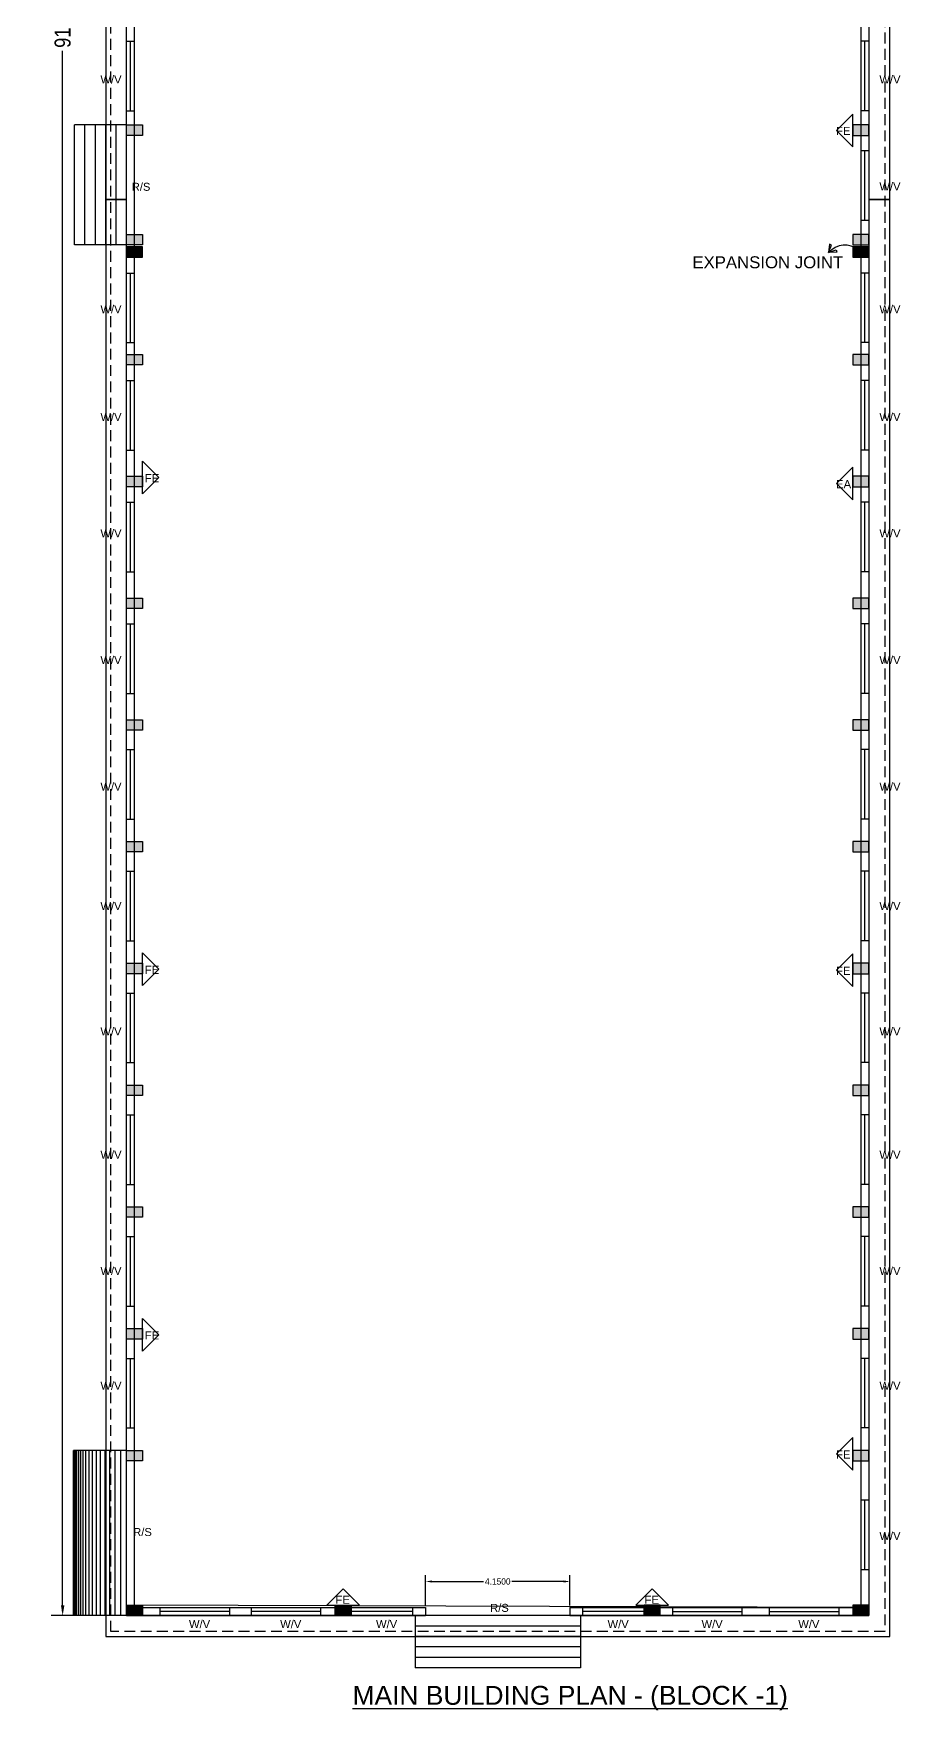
# Model space of a CAD drawing. Header units: metres. Extents: x 3177 to 3482, y -851 to -750.
# Drawn here: x 3177.24 to 3202.18, y -851.04 to -802.84 of the extents above; entities that cross this region are included whole.
import ezdxf

# ---------------------------------------------------------------- set-up
doc = ezdxf.new("R2010")
doc.units = ezdxf.units.M
doc.header["$LTSCALE"] = 1.25
doc.header["$MEASUREMENT"] = 0
doc.linetypes.add('AUDIT_I_220520063047-5', pattern=[0])
doc.linetypes.add('HIDDEN', pattern=[0.375, 0.25, -0.125])
doc.layers.get('Defpoints').update_dxf_attribs({"linetype": 'AUDIT_I_220520063047-5'})
doc.layers.add('BLK_1_COVERED_AREA', color=140, linetype='Continuous', plot=False)
for name, color, linetype in [('BLK_1_FLR_0_BLT_UP_AREA', 7, 'Continuous'), ('BLK_1_FLR_0_CARPET_AREA', 1, 'Continuous'), ('BLK_1_FLR_0_CHAJJA', 6, 'Continuous'), ('BLK_1_FLR_0_EXIT_WIDTH_DOOR', 2, 'Continuous'), ('BLK_1_FLR_0_REGULAR_ROOM_1', 117, 'Continuous'), ('BLK_1_FLR_0_ROOM_1_LIGHT_VENTILATION_1', 7, 'Continuous'), ('WORKSHOP_AREA', 7, 'Continuous')]:
    doc.layers.add(name, color=color, linetype=linetype)
doc.styles.add('ARIAL', font='arial.ttf', dxfattribs={"height": 9.5})
doc.styles.add('D', font='arial.ttf')
doc.styles.add('ROOM TEXT 10.5', font='swissc.ttf')
doc.dimstyles.new('plan outer', dxfattribs={"dimtxt": 0.46, "dimasz": 0.13, "dimexe": 0.18, "dimexo": 0.0625, "dimgap": 0.09, "dimtad": 0, "dimzin": 0, "dimdsep": 46, "dimtxsty": 'ROOM TEXT 10.5', "dimblk": 'A1', "dimcen": 0.09, "dimse1": 1, "dimse2": 1, "dimazin": 0, "dimtfac": 1, "dimtofl": 0, "dimtmove": 0, "dimatfit": 3, "dimfxl": 0, "dimtolj": 1, "dimtzin": 0, "dimarcsym": 0})
doc.dimstyles.get("Standard").update_dxf_attribs({"dimtxt": 0.18, "dimasz": 0.18, "dimexe": 0.18, "dimexo": 0.0625, "dimgap": 0.09, "dimtad": 0, "dimtih": 1, "dimtoh": 1, "dimdec": 4, "dimzin": 0, "dimdsep": 46, "dimtxsty": 'Standard', "dimcen": 0.09, "dimadec": 0, "dimazin": 0, "dimtfac": 1, "dimtdec": 4, "dimtofl": 0, "dimtmove": 0, "dimatfit": 3, "dimfxl": 0, "dimtolj": 1, "dimtzin": 0, "dimarcsym": 0})

# ---------------------------------------------------------------- blocks, each defined once
blk = doc.blocks.new('A1')
at = {"color": 8, "lineweight": -2}
blk.add_line((0, 2.52), (0, -2.52), dxfattribs=at)
blk.add_solid([(-2.27, 0.38), (-2.27, -0.38), (0, 0)], dxfattribs=at)
blk = doc.blocks.new('*D1')
at = {"color": 0, "lineweight": -2, "ltscale": 25}
for p, q in [((3178.083, -756.994), (3178.083, -801.841)), ((3178.083, -848.184), (3178.083, -803.337))]:
    blk.add_line(p, q, dxfattribs=at)
at = {"layer": 'Defpoints', "color": 0, "linetype": 'ByBlock', "lineweight": -2, "ltscale": 25}
for p in [(3177.245, -756.864), (3178.083, -756.864), (3177.245, -848.314)]:
    blk.add_point(p, dxfattribs=at)
at = {"color": 0, "linetype": 'ByBlock', "lineweight": -2, "ltscale": 25, "xscale": 0.13, "yscale": 0.13, "zscale": 0.13}
for p, rotation in [((3178.083, -756.864), 90), ((3178.083, -848.314), 270)]:
    blk.add_blockref('A1', p, dxfattribs=dict(at, rotation=rotation))
at = {"color": 0, "linetype": 'ByBlock', "ltscale": 25, "insert": (3178.083, -802.589), "char_height": 0.46, "attachment_point": 5, "rotation": 90, "style": 'ROOM TEXT 10.5'}
blk.add_mtext('\\A1;91.45', dxfattribs=at)
blk = doc.blocks.new('*D56')
at = {"layer": 'BLK_1_FLR_0_EXIT_WIDTH_DOOR', "color": 0, "lineweight": -2}
for p, q in [((3188.524, -848.021), (3188.524, -847.154)), ((3188.704, -847.334), (3190.19, -847.334)), ((3192.494, -847.334), (3191.008, -847.334)), ((3192.674, -848.021), (3192.674, -847.154))]:
    blk.add_line(p, q, dxfattribs=at)
for points in [[(3188.704, -847.304), (3188.704, -847.364), (3188.524, -847.334)], [(3192.494, -847.304), (3192.494, -847.364), (3192.674, -847.334)]]:
    blk.add_solid(points, dxfattribs=at)
at = {"layer": 'Defpoints', "color": 0, "lineweight": -2}
for p in [(3192.674, -847.334), (3188.524, -848.084), (3192.674, -848.084)]:
    blk.add_point(p, dxfattribs=at)
at = {"layer": 'BLK_1_FLR_0_EXIT_WIDTH_DOOR', "color": 0, "insert": (3190.599, -847.334), "char_height": 0.18, "attachment_point": 5}
blk.add_mtext('\\A1;4.1500', dxfattribs=at)

msp = doc.modelspace()

# ---------------------------------------------------------------- hatches: boundary and pattern name
at = {"linetype": 'ByBlock', "ltscale": 25}
h = msp.add_hatch(color=0, dxfattribs=at)
h.dxf.hatch_style = 1
h.paths.add_polyline_path([(3195.274, -757.16394), (3194.814, -757.16394), (3194.814, -756.86394), (3195.274, -756.86394)])
h.paths.add_polyline_path([(3185.924, -757.16394), (3186.384, -757.16394), (3186.384, -756.86394), (3185.924, -756.86394)])
h.paths.add_polyline_path([(3195.274, -848.01394), (3194.814, -848.01394), (3194.814, -848.31394), (3195.274, -848.31394)])
h.paths.add_polyline_path([(3185.924, -848.01394), (3186.384, -848.01394), (3186.384, -848.31394), (3185.924, -848.31394)])
h.paths.add_polyline_path([(3201.274, -843.56394), (3200.814, -843.56394), (3200.814, -843.86394), (3201.274, -843.86394)])
h.paths.add_polyline_path([(3179.924, -843.56394), (3180.384, -843.56394), (3180.384, -843.86394), (3179.924, -843.86394)])
h.paths.add_polyline_path([(3201.274, -840.06394), (3200.814, -840.06394), (3200.814, -840.36394), (3201.274, -840.36394)])
h.paths.add_polyline_path([(3179.924, -840.06394), (3180.384, -840.06394), (3180.384, -840.36394), (3179.924, -840.36394)])
h.paths.add_polyline_path([(3201.274, -836.56394), (3200.814, -836.56394), (3200.814, -836.86394), (3201.274, -836.86394)])
h.paths.add_polyline_path([(3179.924, -836.56394), (3180.384, -836.56394), (3180.384, -836.86394), (3179.924, -836.86394)])
h.paths.add_polyline_path([(3201.274, -833.06394), (3200.814, -833.06394), (3200.814, -833.36394), (3201.274, -833.36394)])
h.paths.add_polyline_path([(3179.924, -833.06394), (3180.384, -833.06394), (3180.384, -833.36394), (3179.924, -833.36394)])
h.paths.add_polyline_path([(3201.274, -829.56394), (3200.814, -829.56394), (3200.814, -829.86394), (3201.274, -829.86394)])
h.paths.add_polyline_path([(3179.924, -829.56394), (3180.384, -829.56394), (3180.384, -829.86394), (3179.924, -829.86394)])
h.paths.add_polyline_path([(3201.274, -826.06394), (3200.814, -826.06394), (3200.814, -826.36394), (3201.274, -826.36394)])
h.paths.add_polyline_path([(3179.924, -826.06394), (3180.384, -826.06394), (3180.384, -826.36394), (3179.924, -826.36394)])
h.paths.add_polyline_path([(3201.274, -822.56394), (3200.814, -822.56394), (3200.814, -822.86394), (3201.274, -822.86394)])
h.paths.add_polyline_path([(3179.924, -822.56394), (3180.384, -822.56394), (3180.384, -822.86394), (3179.924, -822.86394)])
h.paths.add_polyline_path([(3201.274, -848.01394), (3200.814, -848.01394), (3200.814, -848.31394), (3201.274, -848.31394)])
h.paths.add_polyline_path([(3179.924, -848.01394), (3180.384, -848.01394), (3180.384, -848.31394), (3179.924, -848.31394)])
h.paths.add_polyline_path([(3201.274, -819.06394), (3200.814, -819.06394), (3200.814, -819.36394), (3201.274, -819.36394)])
h.paths.add_polyline_path([(3179.924, -819.06394), (3180.384, -819.06394), (3180.384, -819.36394), (3179.924, -819.36394)])
h.paths.add_polyline_path([(3201.274, -815.56394), (3200.814, -815.56394), (3200.814, -815.86394), (3201.274, -815.86394)])
h.paths.add_polyline_path([(3179.924, -815.56394), (3180.384, -815.56394), (3180.384, -815.86394), (3179.924, -815.86394)])
h.paths.add_polyline_path([(3201.274, -812.06394), (3200.814, -812.06394), (3200.814, -812.36394), (3201.274, -812.36394)])
h.paths.add_polyline_path([(3179.924, -812.06394), (3180.384, -812.06394), (3180.384, -812.36394), (3179.924, -812.36394)])
h.paths.add_polyline_path([(3201.274, -808.61394), (3200.814, -808.61394), (3200.814, -808.91394), (3201.274, -808.91394)])
h.paths.add_polyline_path([(3179.924, -808.61394), (3180.384, -808.61394), (3180.384, -808.91394), (3179.924, -808.91394)])
h.paths.add_polyline_path([(3201.274, -805.46394), (3200.814, -805.46394), (3200.814, -805.76394), (3201.274, -805.76394)])
h.paths.add_polyline_path([(3179.924, -805.46394), (3180.384, -805.46394), (3180.384, -805.76394), (3179.924, -805.76394)])
h.paths.add_polyline_path([(3201.274, -802.31394), (3200.814, -802.31394), (3200.814, -802.61394), (3201.274, -802.61394)])
h.paths.add_polyline_path([(3179.924, -802.31394), (3180.384, -802.31394), (3180.384, -802.61394), (3179.924, -802.61394)])
h.paths.add_polyline_path([(3201.274, -799.16394), (3200.814, -799.16394), (3200.814, -799.46394), (3201.274, -799.46394)])
h.paths.add_polyline_path([(3179.924, -799.16394), (3180.384, -799.16394), (3180.384, -799.46394), (3179.924, -799.46394)])
h.paths.add_polyline_path([(3201.274, -796.01394), (3200.814, -796.01394), (3200.814, -796.31394), (3201.274, -796.31394)])
h.paths.add_polyline_path([(3179.924, -796.01394), (3180.384, -796.01394), (3180.384, -796.31394), (3179.924, -796.31394)])
h.paths.add_polyline_path([(3201.274, -792.86394), (3200.814, -792.86394), (3200.814, -793.16394), (3201.274, -793.16394)])
h.paths.add_polyline_path([(3179.924, -792.86394), (3180.384, -792.86394), (3180.384, -793.16394), (3179.924, -793.16394)])
h.paths.add_polyline_path([(3201.274, -789.71394), (3200.814, -789.71394), (3200.814, -790.01394), (3201.274, -790.01394)])
h.paths.add_polyline_path([(3179.924, -789.71394), (3180.384, -789.71394), (3180.384, -790.01394), (3179.924, -790.01394)])
h.paths.add_polyline_path([(3201.274, -786.86394), (3200.814, -786.86394), (3200.814, -786.56394), (3201.274, -786.56394)])
h.paths.add_polyline_path([(3179.924, -786.86394), (3180.384, -786.86394), (3180.384, -786.56394), (3179.924, -786.56394)])
h.paths.add_polyline_path([(3201.274, -783.71394), (3200.814, -783.71394), (3200.814, -783.41394), (3201.274, -783.41394)])
h.paths.add_polyline_path([(3179.924, -783.71394), (3180.384, -783.71394), (3180.384, -783.41394), (3179.924, -783.41394)])
h.paths.add_polyline_path([(3201.274, -780.56394), (3200.814, -780.56394), (3200.814, -780.26394), (3201.274, -780.26394)])
h.paths.add_polyline_path([(3179.924, -780.56394), (3180.384, -780.56394), (3180.384, -780.26394), (3179.924, -780.26394)])
h.paths.add_polyline_path([(3201.274, -777.41394), (3200.814, -777.41394), (3200.814, -777.11394), (3201.274, -777.11394)])
h.paths.add_polyline_path([(3179.924, -777.41394), (3180.384, -777.41394), (3180.384, -777.11394), (3179.924, -777.11394)])
h.paths.add_polyline_path([(3201.274, -774.26394), (3200.814, -774.26394), (3200.814, -773.96394), (3201.274, -773.96394)])
h.paths.add_polyline_path([(3179.924, -774.26394), (3180.384, -774.26394), (3180.384, -773.96394), (3179.924, -773.96394)])
h.paths.add_polyline_path([(3201.274, -771.11394), (3200.814, -771.11394), (3200.814, -770.81394), (3201.274, -770.81394)])
h.paths.add_polyline_path([(3179.924, -771.11394), (3180.384, -771.11394), (3180.384, -770.81394), (3179.924, -770.81394)])
h.paths.add_polyline_path([(3201.274, -767.96394), (3200.814, -767.96394), (3200.814, -767.66394), (3201.274, -767.66394)])
h.paths.add_polyline_path([(3179.924, -767.96394), (3180.384, -767.96394), (3180.384, -767.66394), (3179.924, -767.66394)])
h.paths.add_polyline_path([(3201.274, -764.81394), (3200.814, -764.81394), (3200.814, -764.51394), (3201.274, -764.51394)])
h.paths.add_polyline_path([(3179.924, -764.81394), (3180.384, -764.81394), (3180.384, -764.51394), (3179.924, -764.51394)])
h.paths.add_polyline_path([(3201.274, -761.66394), (3200.814, -761.66394), (3200.814, -761.36394), (3201.274, -761.36394)])
h.paths.add_polyline_path([(3179.924, -761.66394), (3180.384, -761.66394), (3180.384, -761.36394), (3179.924, -761.36394)])
h.paths.add_polyline_path([(3201.274, -757.16394), (3200.814, -757.16394), (3200.814, -756.86394), (3201.274, -756.86394)])
h.paths.add_polyline_path([(3179.924, -757.16394), (3180.384, -757.16394), (3180.384, -756.86394), (3179.924, -756.86394)])
h = msp.add_hatch(color=0, dxfattribs=at)
h.dxf.hatch_style = 1
h.paths.add_polyline_path([(3180.384, -808.96695), (3179.924, -808.96695), (3179.924, -809.26695), (3180.384, -809.26695)])
h = msp.add_hatch(color=0, dxfattribs=at)
h.dxf.hatch_style = 1
h.paths.add_polyline_path([(3201.274, -808.96695), (3200.814, -808.96695), (3200.814, -809.26695), (3201.274, -809.26695)])
h = msp.add_hatch(color=0, dxfattribs=at)
h.dxf.hatch_style = 1
h.paths.add_polyline_path([(3179.924, -848.01394), (3180.384, -848.01394), (3180.384, -848.31394), (3179.924, -848.31394)])
h = msp.add_hatch(color=0, dxfattribs=at)
h.dxf.hatch_style = 1
h.paths.add_polyline_path([(3185.924, -848.01394), (3186.384, -848.01394), (3186.384, -848.31394), (3185.924, -848.31394)])
h = msp.add_hatch(color=0, dxfattribs=at)
h.dxf.hatch_style = 1
h.paths.add_polyline_path([(3195.274, -848.01394), (3194.814, -848.01394), (3194.814, -848.31394), (3195.274, -848.31394)])
h = msp.add_hatch(color=0, dxfattribs=at)
h.dxf.hatch_style = 1
h.paths.add_polyline_path([(3201.274, -848.01394), (3200.814, -848.01394), (3200.814, -848.31394), (3201.274, -848.31394)])

# ---------------------------------------------------------------- linework, layer by layer
at = {"color": 0, "ltscale": 25}
for p, q in [((3201.274, -756.86394), (3201.274, -848.31394)), ((3201.044, -759.48894), (3201.044, -848.08394)), ((3179.924, -805.76394), (3179.924, -786.56394)), ((3180.154, -805.76394), (3180.154, -786.56394)), ((3179.924, -803.05965), (3180.154, -803.05965)), ((3180.039, -805.05965), (3180.039, -803.05965)), ((3201.274, -803.05965), (3201.044, -803.05965)), ((3201.159, -805.05965), (3201.159, -803.05965)), ((3179.924, -805.05965), (3180.154, -805.05965)), ((3200.34406, -805.62052), (3200.814, -805.15059)), ((3200.814, -806.09046), (3200.814, -805.15059)), ((3201.274, -805.05965), (3201.044, -805.05965)), ((3200.814, -806.09046), (3200.34406, -805.62052)), ((3201.274, -806.20965), (3201.044, -806.20965)), ((3201.159, -808.20965), (3201.159, -806.20965)), ((3201.274, -808.20965), (3201.044, -808.20965)), ((3179.924, -843.86394), (3179.924, -808.61394)), ((3180.154, -843.86394), (3180.154, -808.61394)), ((3179.924, -809.72118), (3180.154, -809.72118)), ((3180.039, -811.72118), (3180.039, -809.72118)), ((3201.274, -809.72118), (3201.044, -809.72118)), ((3201.159, -811.72118), (3201.159, -809.72118)), ((3179.924, -811.72118), (3180.154, -811.72118)), ((3201.274, -811.72118), (3201.044, -811.72118)), ((3179.924, -812.80965), (3180.154, -812.80965)), ((3180.039, -814.80965), (3180.039, -812.80965)), ((3201.274, -812.80965), (3201.044, -812.80965)), ((3201.159, -814.80965), (3201.159, -812.80965)), ((3179.924, -814.80965), (3180.154, -814.80965)), ((3180.384, -816.07276), (3180.384, -815.13289)), ((3180.85393, -815.60282), (3180.384, -815.13289)), ((3201.274, -814.80965), (3201.044, -814.80965)), ((3180.384, -816.07276), (3180.85393, -815.60282)), ((3200.34406, -815.77315), (3200.814, -815.30321)), ((3200.814, -816.24308), (3200.814, -815.30321)), ((3200.814, -816.24308), (3200.34406, -815.77315)), ((3179.924, -816.30965), (3180.154, -816.30965)), ((3180.039, -818.30965), (3180.039, -816.30965)), ((3201.274, -816.30965), (3201.044, -816.30965)), ((3201.159, -818.30965), (3201.159, -816.30965)), ((3179.924, -818.30965), (3180.154, -818.30965)), ((3201.274, -818.30965), (3201.044, -818.30965)), ((3179.924, -819.80965), (3180.154, -819.80965)), ((3180.039, -821.80965), (3180.039, -819.80965)), ((3201.274, -819.80965), (3201.044, -819.80965)), ((3201.159, -821.80965), (3201.159, -819.80965)), ((3179.924, -821.80965), (3180.154, -821.80965)), ((3201.274, -821.80965), (3201.044, -821.80965)), ((3179.924, -823.41973), (3180.154, -823.41973)), ((3180.039, -825.41973), (3180.039, -823.41973)), ((3201.274, -823.41973), (3201.044, -823.41973)), ((3201.159, -825.41973), (3201.159, -823.41973)), ((3179.924, -825.41973), (3180.154, -825.41973)), ((3201.274, -825.41973), (3201.044, -825.41973)), ((3179.924, -826.91973), (3180.154, -826.91973)), ((3180.039, -828.91973), (3180.039, -826.91973)), ((3201.274, -826.91973), (3201.044, -826.91973)), ((3201.159, -828.91973), (3201.159, -826.91973)), ((3179.924, -828.91973), (3180.154, -828.91973)), ((3201.274, -828.91973), (3201.044, -828.91973)), ((3180.384, -830.20239), (3180.384, -829.26252)), ((3180.85393, -829.73245), (3180.384, -829.26252)), ((3200.34406, -829.76116), (3200.814, -829.29123)), ((3200.814, -830.23109), (3200.814, -829.29123)), ((3180.384, -830.20239), (3180.85393, -829.73245)), ((3200.814, -830.23109), (3200.34406, -829.76116)), ((3179.924, -830.41973), (3180.154, -830.41973)), ((3180.039, -832.41973), (3180.039, -830.41973)), ((3201.274, -830.41973), (3201.044, -830.41973)), ((3201.159, -832.41973), (3201.159, -830.41973)), ((3179.924, -832.41973), (3180.154, -832.41973)), ((3201.274, -832.41973), (3201.044, -832.41973)), ((3179.924, -833.91973), (3180.154, -833.91973)), ((3180.039, -835.91973), (3180.039, -833.91973)), ((3201.274, -833.91973), (3201.044, -833.91973)), ((3201.159, -835.91973), (3201.159, -833.91973)), ((3179.924, -835.91973), (3180.154, -835.91973)), ((3201.274, -835.91973), (3201.044, -835.91973)), ((3179.924, -837.41973), (3180.154, -837.41973)), ((3180.039, -839.41973), (3180.039, -837.41973)), ((3201.274, -837.41973), (3201.044, -837.41973)), ((3201.159, -839.41973), (3201.159, -837.41973)), ((3179.924, -839.41973), (3180.154, -839.41973)), ((3201.274, -839.41973), (3201.044, -839.41973)), ((3180.384, -840.71269), (3180.384, -839.77282)), ((3180.85393, -840.24276), (3180.384, -839.77282)), ((3180.384, -840.71269), (3180.85393, -840.24276)), ((3179.924, -840.91973), (3180.154, -840.91973)), ((3180.039, -842.91973), (3180.039, -840.91973)), ((3201.274, -840.91973), (3201.044, -840.91973)), ((3201.159, -842.91973), (3201.159, -840.91973)), ((3179.924, -842.91973), (3180.154, -842.91973)), ((3201.274, -842.91973), (3201.044, -842.91973)), ((3178.394, -848.31394), (3178.394, -843.56394)), ((3179.924, -843.56394), (3178.394, -843.56394)), ((3178.404, -848.31394), (3178.404, -843.56394)), ((3178.424, -848.31394), (3178.424, -843.56394)), ((3178.454, -848.31394), (3178.454, -843.56394)), ((3178.494, -848.31394), (3178.494, -843.56394)), ((3178.544, -848.31394), (3178.544, -843.56394)), ((3178.604, -848.31394), (3178.604, -843.56394)), ((3178.674, -848.31394), (3178.674, -843.56394)), ((3178.754, -848.31394), (3178.754, -843.56394)), ((3178.844, -848.31394), (3178.844, -843.56394)), ((3178.944, -848.31394), (3178.944, -843.56394)), ((3179.054, -848.31394), (3179.054, -843.56394)), ((3179.174, -848.31394), (3179.174, -843.56394)), ((3179.304, -848.31394), (3179.304, -843.56394)), ((3179.444, -848.31394), (3179.444, -843.56394)), ((3179.594, -848.31394), (3179.594, -843.56394)), ((3179.754, -848.31394), (3179.754, -843.56394)), ((3200.34406, -843.66551), (3200.814, -843.19558)), ((3200.814, -844.13545), (3200.814, -843.19558)), ((3179.924, -848.01394), (3179.924, -843.86394)), ((3200.814, -844.13545), (3200.34406, -843.66551)), ((3201.274, -844.99725), (3201.044, -844.99725)), ((3201.159, -846.99725), (3201.159, -844.99725)), ((3201.274, -846.99725), (3201.044, -846.99725)), ((3185.68406, -848.01394), (3186.154, -847.54401)), ((3186.154, -847.54401), (3186.62393, -848.01394)), ((3194.57406, -848.01394), (3195.044, -847.54401)), ((3195.044, -847.54401), (3195.51393, -848.01394)), ((3179.924, -848.31394), (3178.394, -848.31394)), ((3179.924, -848.31394), (3179.924, -848.01394)), ((3180.88834, -848.31394), (3180.88834, -848.08394)), ((3182.88834, -848.19894), (3180.88834, -848.19894)), ((3182.88834, -848.31394), (3182.88834, -848.08394)), ((3183.51126, -848.31394), (3183.51126, -848.08394)), ((3185.51126, -848.19894), (3183.51126, -848.19894)), ((3185.51126, -848.31394), (3185.51126, -848.08394)), ((3185.68406, -848.01394), (3186.62393, -848.01394)), ((3186.384, -848.31394), (3186.384, -848.08394)), ((3188.154, -848.19894), (3186.384, -848.19894)), ((3188.154, -848.31394), (3188.154, -848.08394)), ((3193.044, -848.31394), (3193.044, -848.08394)), ((3194.814, -848.19894), (3193.044, -848.19894)), ((3194.57406, -848.01394), (3195.51393, -848.01394)), ((3194.814, -848.31394), (3194.814, -848.08394)), ((3195.6322, -848.31394), (3195.6322, -848.08394)), ((3195.6322, -848.19894), (3197.6322, -848.19894)), ((3197.6322, -848.31394), (3197.6322, -848.08394)), ((3198.41486, -848.31394), (3198.41486, -848.08394)), ((3198.41486, -848.19894), (3200.41486, -848.19894)), ((3200.41486, -848.31394), (3200.41486, -848.08394))]:
    msp.add_line(p, q, dxfattribs=at)
at = {"color": 0, "linetype": 'ByBlock', "ltscale": 25}
for p, q in [((3178.424, -808.91394), (3178.424, -805.46394)), ((3179.924, -805.46394), (3178.424, -805.46394)), ((3178.724, -808.91394), (3178.724, -805.46394)), ((3179.024, -808.91394), (3179.024, -805.46394)), ((3179.324, -808.91394), (3179.324, -805.46394)), ((3179.624, -808.91394), (3179.624, -805.46394)), ((3179.924, -808.61394), (3179.924, -805.76394)), ((3179.924, -808.91394), (3178.424, -808.91394)), ((3200.13973, -808.89515), (3200.11611, -809.13487)), ((3200.11611, -809.13487), (3200.20325, -808.92104)), ((3200.11611, -809.13487), (3200.33394, -809.05826)), ((3200.3567, -809.12297), (3200.11611, -809.13487)), ((3200.20325, -808.92104), (3200.13973, -808.89515)), ((3200.33394, -809.05826), (3200.3567, -809.12297)), ((3179.924, -848.01394), (3179.924, -843.86394)), ((3180.154, -843.86394), (3179.924, -843.86394)), ((3179.924, -848.08394), (3188.524, -848.08394)), ((3179.924, -848.31394), (3188.524, -848.31394)), ((3188.224, -848.31394), (3188.224, -849.81394)), ((3188.524, -848.08394), (3188.524, -848.31394)), ((3192.674, -848.31394), (3188.524, -848.31394)), ((3192.674, -848.08394), (3192.674, -848.31394)), ((3192.674, -848.08394), (3201.044, -848.08394)), ((3192.674, -848.31394), (3201.274, -848.31394)), ((3192.974, -848.31394), (3192.974, -849.81394)), ((3192.974, -848.61394), (3188.224, -848.61394)), ((3192.974, -848.91394), (3188.224, -848.91394)), ((3192.974, -849.21394), (3188.224, -849.21394)), ((3192.974, -849.51394), (3188.224, -849.51394)), ((3192.974, -849.81394), (3188.224, -849.81394))]:
    msp.add_line(p, q, dxfattribs=at)
at = {"color": 0, "linetype": 'HIDDEN'}
msp.add_lwpolyline([(3179.464, -756.40394), (3201.734, -756.40394), (3201.734, -848.77394), (3179.464, -848.77394)], close=True, dxfattribs=at)
at = {"color": 0, "linetype": 'ByBlock'}
for points in [[(3179.924, -805.46394), (3180.384, -805.46394), (3180.384, -805.76394), (3179.924, -805.76394)], [(3201.274, -805.46394), (3200.814, -805.46394), (3200.814, -805.76394), (3201.274, -805.76394)], [(3179.924, -808.61394), (3180.384, -808.61394), (3180.384, -808.91394), (3179.924, -808.91394)], [(3201.274, -808.61394), (3200.814, -808.61394), (3200.814, -808.91394), (3201.274, -808.91394)], [(3180.384, -808.96695), (3179.924, -808.96695), (3179.924, -809.26695), (3180.384, -809.26695)], [(3201.274, -808.96695), (3200.814, -808.96695), (3200.814, -809.26695), (3201.274, -809.26695)], [(3179.924, -812.06394), (3180.384, -812.06394), (3180.384, -812.36394), (3179.924, -812.36394)], [(3201.274, -812.06394), (3200.814, -812.06394), (3200.814, -812.36394), (3201.274, -812.36394)], [(3179.924, -815.56394), (3180.384, -815.56394), (3180.384, -815.86394), (3179.924, -815.86394)], [(3201.274, -815.56394), (3200.814, -815.56394), (3200.814, -815.86394), (3201.274, -815.86394)], [(3179.924, -819.06394), (3180.384, -819.06394), (3180.384, -819.36394), (3179.924, -819.36394)], [(3201.274, -819.06394), (3200.814, -819.06394), (3200.814, -819.36394), (3201.274, -819.36394)], [(3179.924, -822.56394), (3180.384, -822.56394), (3180.384, -822.86394), (3179.924, -822.86394)], [(3201.274, -822.56394), (3200.814, -822.56394), (3200.814, -822.86394), (3201.274, -822.86394)], [(3179.924, -826.06394), (3180.384, -826.06394), (3180.384, -826.36394), (3179.924, -826.36394)], [(3201.274, -826.06394), (3200.814, -826.06394), (3200.814, -826.36394), (3201.274, -826.36394)], [(3179.924, -829.56394), (3180.384, -829.56394), (3180.384, -829.86394), (3179.924, -829.86394)], [(3201.274, -829.56394), (3200.814, -829.56394), (3200.814, -829.86394), (3201.274, -829.86394)], [(3179.924, -833.06394), (3180.384, -833.06394), (3180.384, -833.36394), (3179.924, -833.36394)], [(3201.274, -833.06394), (3200.814, -833.06394), (3200.814, -833.36394), (3201.274, -833.36394)], [(3179.924, -836.56394), (3180.384, -836.56394), (3180.384, -836.86394), (3179.924, -836.86394)], [(3201.274, -836.56394), (3200.814, -836.56394), (3200.814, -836.86394), (3201.274, -836.86394)], [(3179.924, -840.06394), (3180.384, -840.06394), (3180.384, -840.36394), (3179.924, -840.36394)], [(3201.274, -840.06394), (3200.814, -840.06394), (3200.814, -840.36394), (3201.274, -840.36394)], [(3179.924, -843.56394), (3180.384, -843.56394), (3180.384, -843.86394), (3179.924, -843.86394)], [(3201.274, -843.56394), (3200.814, -843.56394), (3200.814, -843.86394), (3201.274, -843.86394)], [(3179.924, -848.01394), (3180.384, -848.01394), (3180.384, -848.31394), (3179.924, -848.31394)], [(3185.924, -848.01394), (3186.384, -848.01394), (3186.384, -848.31394), (3185.924, -848.31394)], [(3195.274, -848.01394), (3194.814, -848.01394), (3194.814, -848.31394), (3195.274, -848.31394)], [(3201.274, -848.01394), (3200.814, -848.01394), (3200.814, -848.31394), (3201.274, -848.31394)]]:
    msp.add_lwpolyline(points, close=True, dxfattribs=at)
at = {"color": 0, "linetype": 'ByBlock', "ltscale": 25}
msp.add_arc((3200.58744, -809.54228), 0.623, 50.919649, 139.160122, dxfattribs=at)
at = {"layer": 'BLK_1_COVERED_AREA', "ltscale": 400}
msp.add_lwpolyline([(3201.274, -848.31394), (3179.924, -848.31394), (3179.924, -756.86394), (3201.274, -756.86394)], close=True, dxfattribs=at)
at = {"layer": 'BLK_1_FLR_0_BLT_UP_AREA', "color": 45, "ltscale": 400}
msp.add_lwpolyline([(3201.274, -848.31394), (3179.924, -848.31394), (3179.924, -756.86394), (3201.274, -756.86394)], close=True, dxfattribs=at)
at = {"layer": 'BLK_1_FLR_0_CARPET_AREA', "color": 45, "ltscale": 400}
msp.add_lwpolyline([(3201.274, -848.31394), (3179.924, -848.31394), (3179.924, -756.86394), (3201.274, -756.86394)], close=True, dxfattribs=at)
at = {"layer": 'BLK_1_FLR_0_CHAJJA'}
for points in [[(3179.924, -756.86394), (3201.274, -756.86394), (3201.274, -807.60675), (3201.874, -807.60675), (3201.874, -756.26394), (3179.324, -756.26394), (3179.324, -807.60675), (3179.924, -807.60675)], [(3179.924, -807.60675), (3179.324, -807.60675), (3179.324, -848.91394), (3201.874, -848.91394), (3201.874, -807.60675), (3201.274, -807.60675), (3201.274, -848.31394), (3179.924, -848.31394)]]:
    msp.add_lwpolyline(points, close=True, dxfattribs=at)
at = {"layer": 'BLK_1_FLR_0_REGULAR_ROOM_1', "color": 4}
for points in [[(3180.154, -757.0931), (3198.374, -757.09394), (3198.37389, -759.48894), (3201.04389, -759.48906), (3201.03977, -848.08406), (3180.14978, -848.0131)], [(3180.15411, -757.0931), (3198.37411, -757.09394), (3198.374, -759.48894), (3201.044, -759.48906), (3201.03989, -848.08406), (3180.14989, -848.0131)]]:
    msp.add_lwpolyline(points, close=True, dxfattribs=at)
at = {"layer": 'BLK_1_FLR_0_ROOM_1_LIGHT_VENTILATION_1', "color": 4}
msp.add_lwpolyline([(3180.154, -757.0931), (3198.374, -757.09394), (3198.37389, -759.48894), (3201.04389, -759.48906), (3201.03977, -848.08406), (3180.14978, -848.0131)], close=True, dxfattribs=at)
at = {"layer": 'WORKSHOP_AREA', "color": 4}
msp.add_lwpolyline([(3180.15411, -757.0931), (3198.37411, -757.09394), (3198.374, -759.48894), (3201.044, -759.48906), (3201.03989, -848.08406), (3180.14989, -848.0131)], close=True, dxfattribs=at)

# ---------------------------------------------------------------- texts
at = {"color": 0, "linetype": 'Continuous', "style": 'ARIAL'}
for s, height, p in [('W/V', 0.23, (3179.17039, -804.27205)), ('W/V', 0.23, (3201.57769, -804.27205)), ('FE', 0.234766, (3200.32648, -805.75438)), ('R/S', 0.23, (3180.07123, -807.35697)), ('W/V', 0.23, (3201.57769, -807.348)), ('EXPANSION JOINT', 0.345, (3196.19705, -809.5851)), ('W/V', 0.23, (3179.17039, -810.87694)), ('W/V', 0.23, (3201.57769, -810.87694)), ('W/V', 0.23, (3179.17039, -813.97406)), ('W/V', 0.23, (3201.57769, -813.97406)), ('FE', 0.234766, (3180.44313, -815.73668)), ('EA', 0.234766, (3200.32648, -815.90701)), ('W/V', 0.23, (3179.17039, -817.31993)), ('W/V', 0.23, (3201.57769, -817.31993)), ('W/V', 0.23, (3179.17039, -820.96103)), ('W/V', 0.23, (3201.57769, -820.96103)), ('W/V', 0.23, (3179.17039, -824.59898)), ('W/V', 0.23, (3201.57769, -824.59898)), ('W/V', 0.23, (3179.17039, -828.03373)), ('W/V', 0.23, (3201.57769, -828.03373)), ('FE', 0.234766, (3180.44313, -829.86631)), ('FE', 0.234766, (3200.32648, -829.89502)), ('W/V', 0.23, (3179.17039, -831.63746)), ('W/V', 0.23, (3201.57769, -831.63746)), ('W/V', 0.23, (3179.17039, -835.18384)), ('W/V', 0.23, (3201.57769, -835.18384)), ('W/V', 0.23, (3179.17039, -838.52204)), ('W/V', 0.23, (3201.57769, -838.52204)), ('FE', 0.234766, (3180.44313, -840.37662)), ('W/V', 0.23, (3179.17039, -841.8223)), ('W/V', 0.23, (3201.57769, -841.8223)), ('FE', 0.234766, (3200.32648, -843.79937)), ('R/S', 0.23, (3180.11275, -846.02751)), ('W/V', 0.23, (3201.57769, -846.14094)), ('FE', 0.234766, (3185.92884, -847.97589)), ('FE', 0.234766, (3194.81884, -847.97589)), ('R/S', 0.23, (3190.38012, -848.20693)), ('W/V', 0.23, (3181.7175, -848.67472)), ('W/V', 0.23, (3184.34043, -848.67472)), ('W/V', 0.23, (3187.09816, -848.67472)), ('W/V', 0.23, (3193.75816, -848.67472)), ('W/V', 0.23, (3196.46137, -848.67472)), ('W/V', 0.23, (3199.24402, -848.67472))]:
    msp.add_text(s, height=height, dxfattribs=at).set_placement(p)
at = {"color": 0, "lineweight": -2, "style": 'D'}
msp.add_text('%%UMAIN BUILDING PLAN - (BLOCK -1)', height=0.5432486, dxfattribs=at).set_placement((3186.42142, -850.87757))

# ---------------------------------------------------------------- dimensions: what is measured, and where the dimension line sits
at = {"color": 0, "linetype": 'ByBlock', "ltscale": 25}
dim = msp.add_aligned_dim(p1=(3177.24468, -848.31394), p2=(3177.24468, -756.86394), distance=-0.83864, dimstyle='plan outer', override={"dimfxl": 0.18, "dimfxlon": 1, "dimarcsym": 1}, dxfattribs=at)
dim.commit()
dim.dimension.update_dxf_attribs({"geometry": '*D1', "text_midpoint": (3178.08332, -802.58894)})
at = {"layer": 'BLK_1_FLR_0_EXIT_WIDTH_DOOR'}
dim = msp.add_aligned_dim(p1=(3188.524, -848.08394), p2=(3192.674, -848.08394), distance=0.75, dimstyle='Standard', dxfattribs=at)
dim.commit()
dim.dimension.update_dxf_attribs({"geometry": '*D56', "text_midpoint": (3190.599, -847.33394)})

doc.saveas('drawing.dxf')
